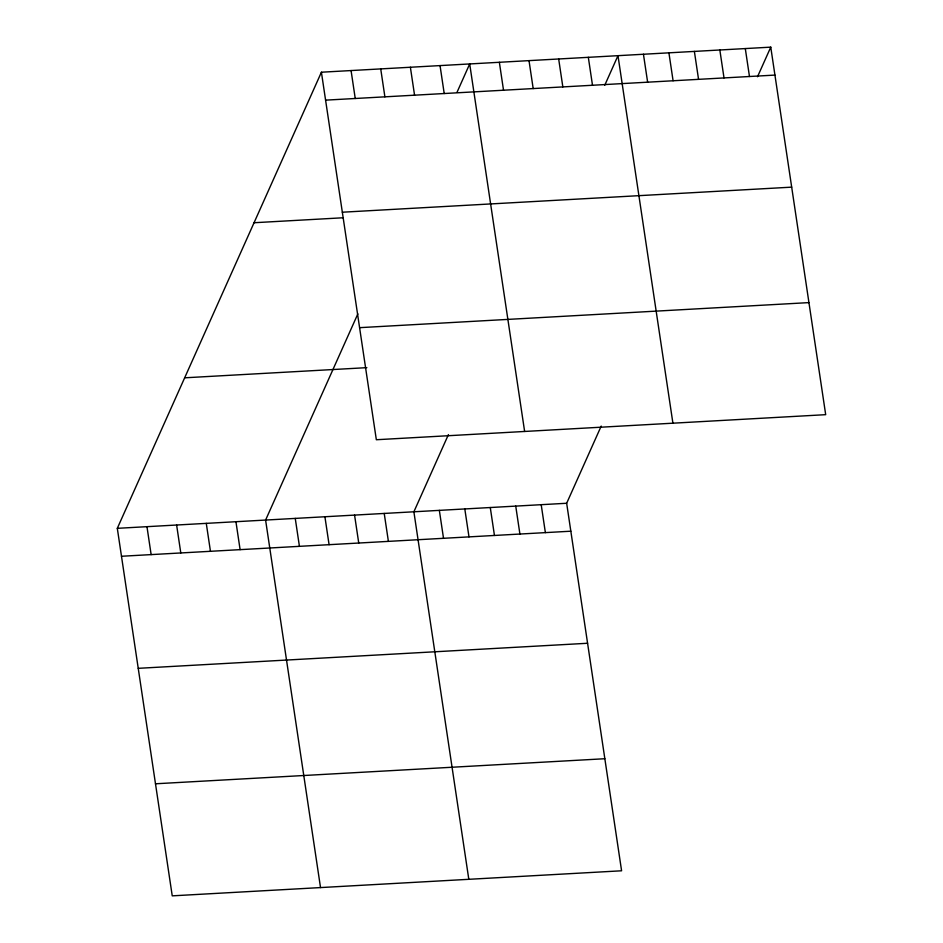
<?xml version="1.0" encoding="UTF-8"?>
<svg xmlns="http://www.w3.org/2000/svg" width="943" height="943" viewBox="0 0 943 943"><rect width="100%" height="100%" fill="white"/><g stroke="black" fill="none" stroke-linecap="round" stroke-linejoin="round"><path stroke-width="1.41" d="M601.21 426.083L566.66 503.267L621.59 870.79L172.239 895.85L117.309 528.328L321.41 72.21L770.761 47.15L825.691 414.672L376.34 439.733L321.41 72.21M357.857 313.878L265.596 520.064L320.526 887.575M457.037 92.249L469.697 63.947L524.626 431.458M448.42 434.605L413.883 511.79L468.812 879.312M604.746 85.259L617.983 55.672L672.913 423.195M757.524 76.737L770.761 47.15M325.583 100.147L774.946 75.086M342.333 212.21L791.684 187.15M254.056 222.737L343.028 217.774M359.589 327.669L808.941 302.609M184.663 377.813L366.839 367.652M117.309 528.328L566.66 503.267M121.482 556.264L570.845 531.204M138.232 668.328L587.583 643.267M155.489 783.786L604.84 758.726M745.3 48.576L749.473 76.501M719.839 49.991L724.012 77.927M694.378 51.417L698.551 79.342M668.917 52.832L673.09 80.768M643.444 54.258L647.629 82.182M588.326 57.323L592.499 85.259M558.669 58.985L562.841 86.909M529.011 60.635L533.184 88.571M499.354 62.285L503.527 90.222M541.199 504.694L545.372 532.618M515.738 506.108L519.911 534.044M440.039 65.597L444.212 93.534M490.277 507.534L494.45 535.459M410.382 67.248L414.555 95.184M464.805 508.949L468.989 536.885M380.724 68.91L384.897 96.846M439.344 510.375L443.516 538.3M351.067 70.56L355.24 98.496M384.225 513.44L388.398 541.376M354.568 515.102L358.741 543.027M324.911 516.752L329.083 544.689M295.253 518.402L299.426 546.339M235.939 521.715L240.111 549.651M206.281 523.365L210.454 551.301M176.624 525.027L180.797 552.963M146.967 526.677L151.139 554.614"/></g></svg>
